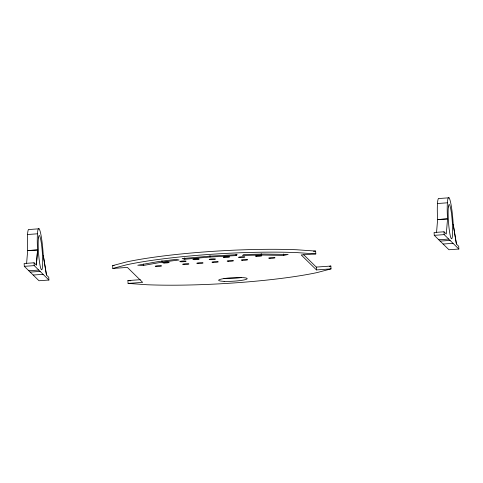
<?xml version="1.0" encoding="UTF-8"?>
<svg xmlns="http://www.w3.org/2000/svg" width="483" height="483" viewBox="0 0 483 483"><rect width="100%" height="100%" fill="white"/><g stroke="black" fill="none" stroke-linecap="round" stroke-linejoin="round"><path stroke-width="0.72" d="M26.589 263.549L27.67 250.556A24.065 2.663 85.9 0 1 29.143 229.51L39.051 228.797A24.065 2.663 85.9 0 1 43.277 255.441L46.477 275.05L48.747 277.278L48.904 280.037L38.996 280.744L24.313 266.332L24.15 263.495L34.058 262.788L36.34 265.028L37.577 249.844A24.065 2.663 85.9 0 1 39.051 228.797M36.334 265.095L37.596 249.934L27.67 250.556L37.589 249.989M436.535 232.552L437.616 219.56A24.065 2.663 85.9 0 1 439.089 198.513L449.003 197.801A24.065 2.663 85.9 0 1 453.223 224.444L456.423 244.06L458.693 246.282L458.85 249.041L448.942 249.747L434.259 235.336L434.096 232.498L444.004 231.792L446.286 234.032L447.542 218.938L437.616 219.56L447.524 218.847A24.065 2.663 85.9 0 1 449.003 197.801M236.175 255.585L237.189 254.65L209.23 256.195L182.133 258.592L184.784 259.262L210.075 257.028L236.175 255.585L236.09 254.167M140.287 279.693L127.917 280.581L128.08 283.412L142.636 282.368L127.391 267.407L112.805 268.451L112.642 265.62L126.461 261.949A121.462 15.015 -3.3 0 1 296.737 249.759L315.647 251.088L315.81 253.919L301.223 254.964L316.462 269.925L331.018 268.886L330.855 266.048L316.299 267.093L303.686 254.71M112.805 268.451L126.624 264.781A121.432 15.009 -3.3 0 1 296.888 252.597L315.81 253.919M329.4 266.435L330.855 266.048M331.018 268.886L317.21 272.551A121.432 15.009 -3.3 0 1 146.965 284.741L128.08 283.412M283.744 255.41L288.164 254.469L264.11 254.064L243.909 254.511L242.436 255.459L261.303 255.036L283.744 255.41L283.666 253.998M143.348 265.463L162.022 262.142L179.133 259.993L176.054 259.371L157.748 261.677L137.733 265.233L143.348 265.463L143.264 264.044M437.477 203.518L447.391 202.806M27.531 234.515L37.445 233.802M434.259 235.336L444.173 234.623L458.85 249.041M24.313 266.332L34.221 265.62L48.904 280.037M438.781 239.773L448.695 239.067M440.14 241.108L450.047 240.395M28.835 270.77L38.743 270.063M112.642 265.62L114.103 265.511M313.455 251.245L315.647 251.088M30.194 272.104L40.101 271.392M443.122 244.036L453.03 243.329M33.176 275.032L43.084 274.326M127.917 280.581L130.821 280.78M453.223 224.444L456.417 243.981M43.277 255.441L46.471 274.972M444.004 231.792L444.173 234.623M316.299 267.093L316.462 269.925M261.218 253.617L261.303 255.036M209.99 255.61L210.075 257.028M184.699 257.85L184.784 259.262M161.944 260.723L162.022 262.142M34.058 262.788L34.221 265.62M241.307 277.55A14.303 1.769 -3.3 0 1 223.919 278.516M38.417 237.938L38.217 240.709A17.165 1.896 85.9 0 0 40.946 268.814A17.165 1.896 85.9 0 0 42.202 250.906A17.165 1.896 85.9 0 0 38.417 237.938M448.363 206.941L448.164 209.713A17.165 1.896 85.9 0 0 450.893 237.817A17.165 1.896 85.9 0 0 452.148 219.916A17.165 1.896 85.9 0 0 448.363 206.941M269.943 258.375A3.146 0.386 -3.3 0 0 274.996 257.837A3.146 0.386 -3.3 0 0 270.715 257.662A3.146 0.386 -3.3 0 0 269.943 258.375M242.575 260.331A3.146 0.386 -3.3 0 0 247.628 259.794A3.146 0.386 -3.3 0 0 243.354 259.619A3.146 0.386 -3.3 0 0 242.575 260.331M256.727 256.364A3.146 0.386 -3.3 0 0 261.78 255.827A3.146 0.386 -3.3 0 0 257.499 255.652A3.146 0.386 -3.3 0 0 256.727 256.364M239.773 257.578A3.146 0.386 -3.3 0 0 244.827 257.041A3.146 0.386 -3.3 0 0 240.546 256.865A3.146 0.386 -3.3 0 0 239.773 257.578M224.559 257.499A3.146 0.386 -3.3 0 0 229.558 256.95A3.146 0.386 -3.3 0 0 225.187 256.793A3.146 0.386 -3.3 0 0 224.559 257.499M210.383 259.679A3.146 0.386 -3.3 0 0 215.454 259.148A3.146 0.386 -3.3 0 0 211.21 258.966A3.146 0.386 -3.3 0 0 210.383 259.679M194.094 259.673A3.146 0.386 -3.3 0 0 199.141 259.136A3.146 0.386 -3.3 0 0 194.866 258.96A3.146 0.386 -3.3 0 0 194.094 259.673M228.411 261.345A3.146 0.386 -3.3 0 0 233.464 260.808A3.146 0.386 -3.3 0 0 229.19 260.633A3.146 0.386 -3.3 0 0 228.411 261.345M213.214 262.432A3.146 0.386 -3.3 0 0 218.262 261.895A3.146 0.386 -3.3 0 0 213.987 261.72A3.146 0.386 -3.3 0 0 213.214 262.432M198.012 263.525A3.146 0.386 -3.3 0 0 203.065 262.981A3.146 0.386 -3.3 0 0 198.785 262.812A3.146 0.386 -3.3 0 0 198.012 263.525M183.848 264.533A3.146 0.386 -3.3 0 0 188.901 263.996A3.146 0.386 -3.3 0 0 184.621 263.827A3.146 0.386 -3.3 0 0 183.848 264.533M181.04 261.78A3.146 0.386 -3.3 0 0 186.094 261.243A3.146 0.386 -3.3 0 0 181.819 261.068A3.146 0.386 -3.3 0 0 181.04 261.78M164.087 262.994A3.146 0.386 -3.3 0 0 169.141 262.456A3.146 0.386 -3.3 0 0 164.86 262.281A3.146 0.386 -3.3 0 0 164.087 262.994M156.48 266.495A3.146 0.386 -3.3 0 0 161.533 265.958A3.146 0.386 -3.3 0 0 157.259 265.783A3.146 0.386 -3.3 0 0 156.48 266.495M224.082 281.348A14.303 1.769 -3.3 0 0 247.048 278.902A14.303 1.769 -3.3 0 0 227.608 278.111A14.303 1.769 -3.3 0 0 224.082 281.348"/></g></svg>
